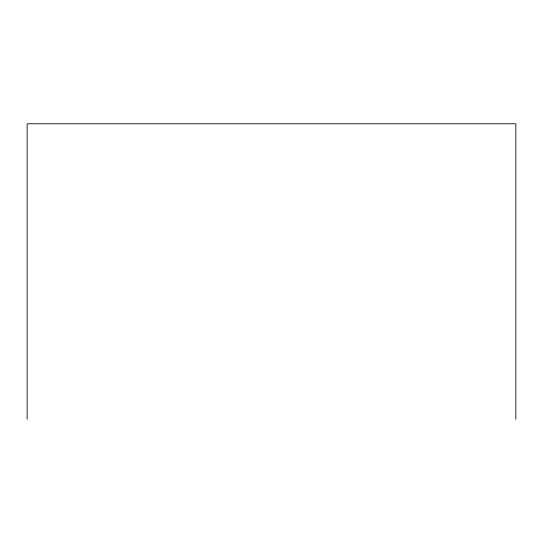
<?xml version="1.0" encoding="UTF-8"?>
<svg xmlns="http://www.w3.org/2000/svg" width="543" height="543" viewBox="0 0 543 543"><rect width="100%" height="100%" fill="white"/><g stroke="black" fill="none" stroke-linecap="round" stroke-linejoin="round"><path stroke-width="0.81" d="M515.85 419.216L515.85 123.784L27.15 123.784L27.15 419.216"/></g></svg>
